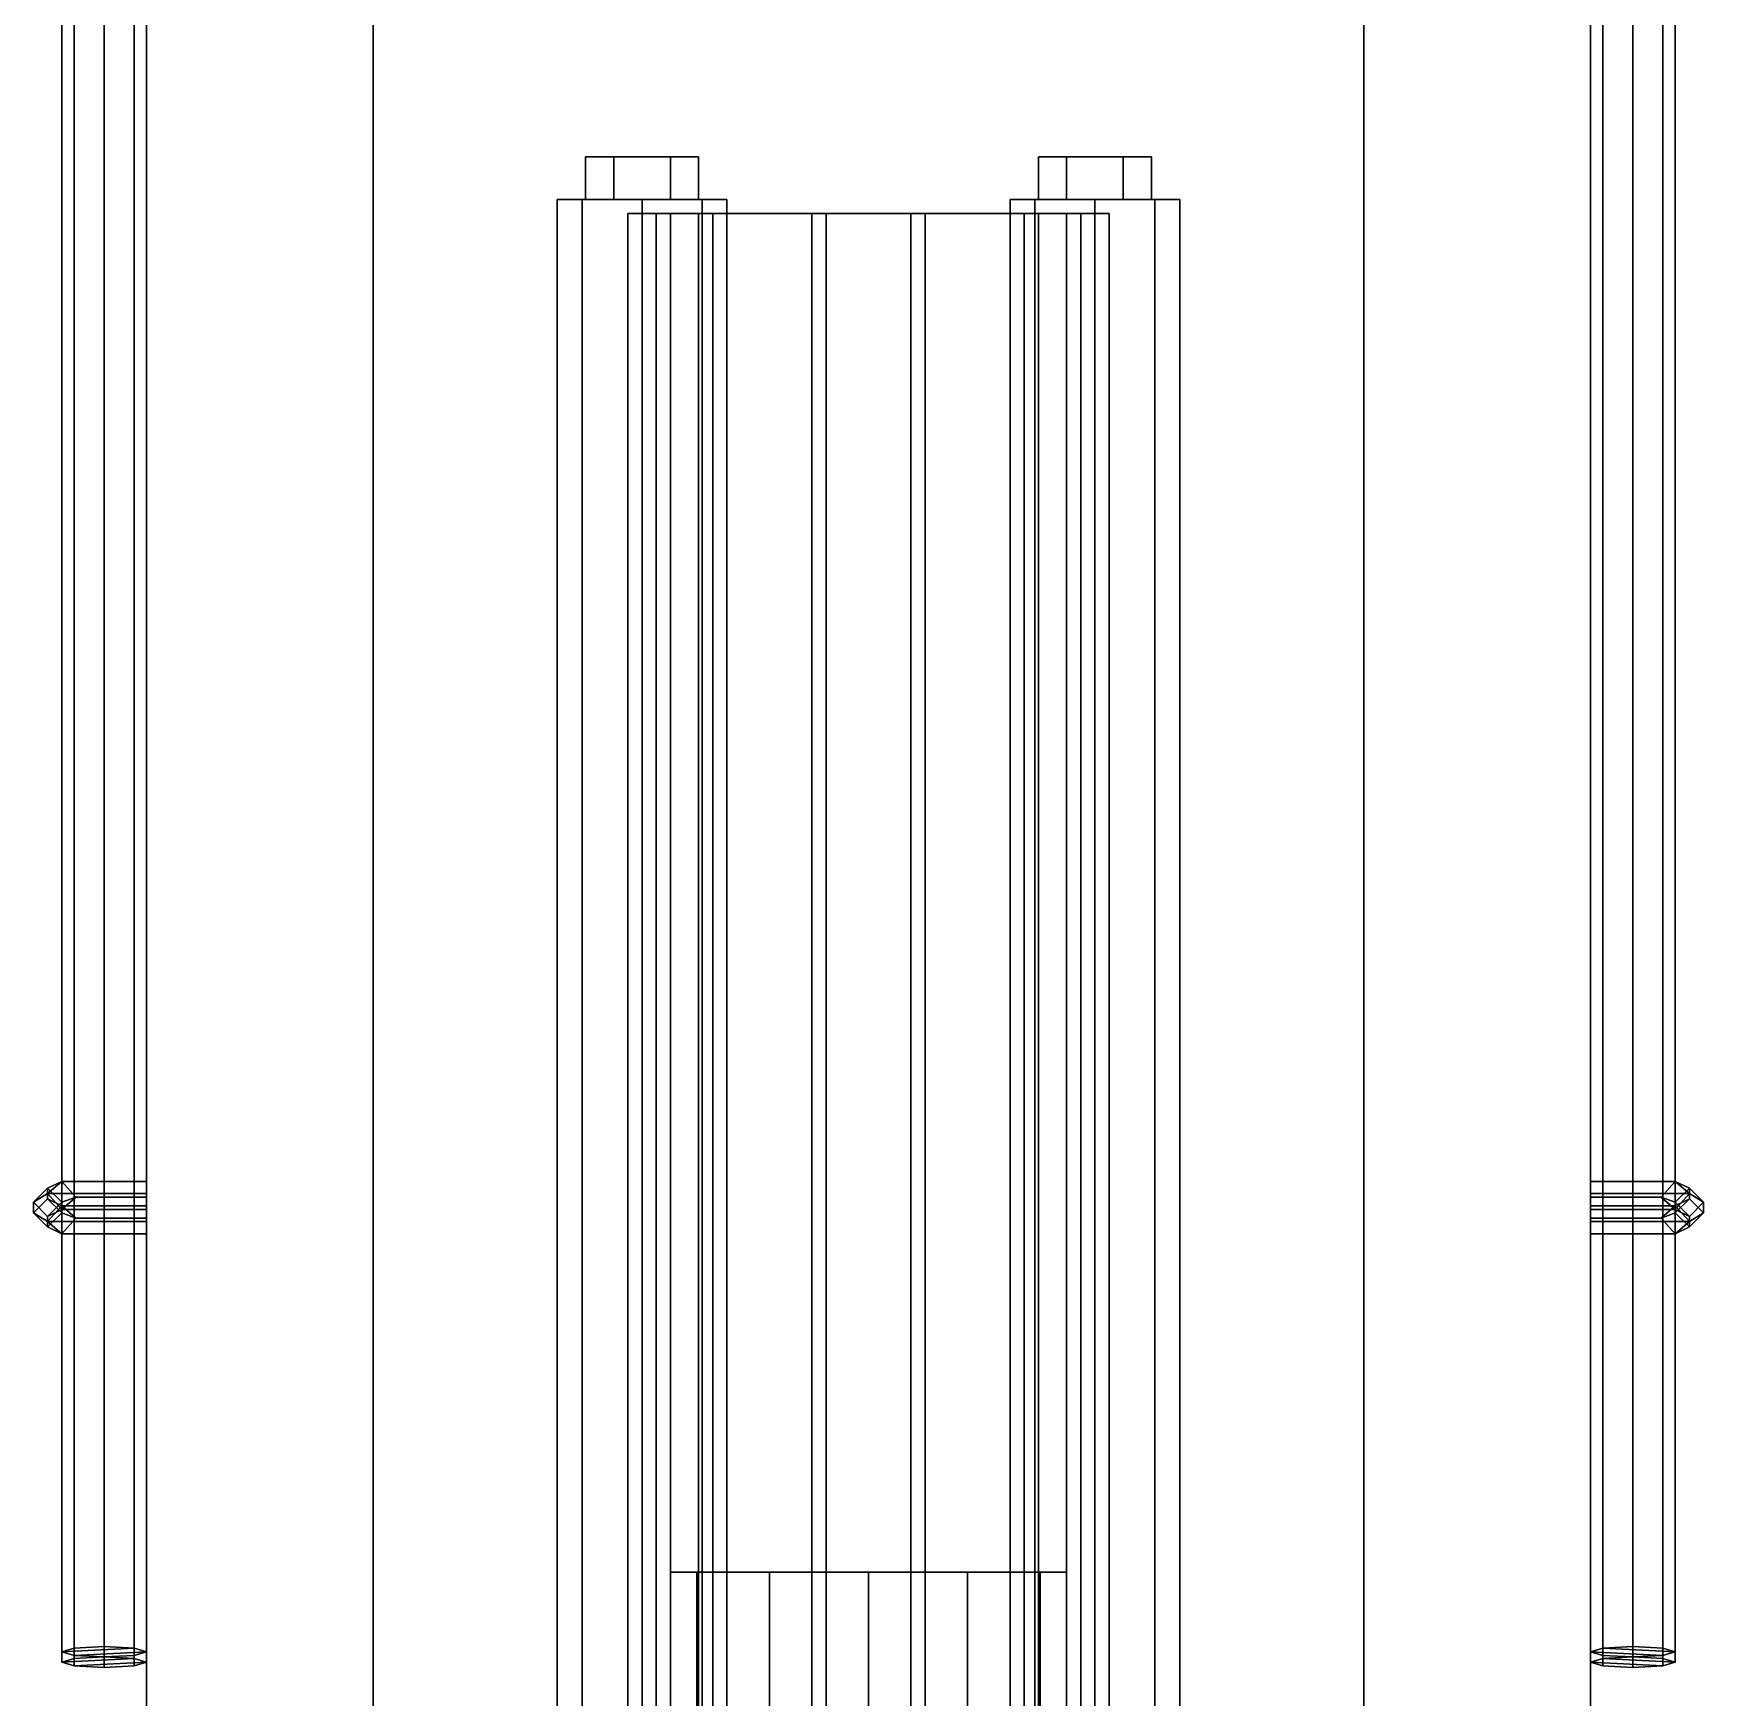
# Model space of a CAD drawing. Header units: millimetres. Extents: x -0.9 to 1, y -3.5 to 15.6.
# Drawn here: x -0.59 to 0.59, y 0.781 to 1.957 of the extents above; entities that cross this region are included whole.
import ezdxf

# ---------------------------------------------------------------- set-up
doc = ezdxf.new("R2010")
doc.units = ezdxf.units.MM
for name, color, linetype in [('gun', 1, 'Continuous'), ('sleeve', 5, 'Continuous'), ('trail', 3, 'Continuous'), ('trail2', 3, 'Continuous')]:
    doc.layers.add(name, color=color, linetype=linetype)

msp = doc.modelspace()

# ---------------------------------------------------------------- linework, layer by layer
at = {"layer": 'gun'}
for points in [[(-0.1212, 0.87, 1.31), (-0.14, 0.87, 1.24), (-0.14, 0.63, 1.24), (-0.1212, 0.63, 1.31)], [(-0.14, 0.87, 1.05), (-0.12, 0.87, 1), (-0.12, 0.63, 1), (-0.14, 0.63, 1.05)], [(-0.14, 0.87, 1.24), (-0.14, 0.87, 1.05), (-0.14, 0.63, 1.05), (-0.14, 0.63, 1.24)], [(-0.1212, 0.87, 1.31), (-0.12, 0.87, 1), (-0.14, 0.87, 1.05), (-0.14, 0.87, 1.24)], [(-0.07, 0.87, 1.3612), (-0.1212, 0.87, 1.31), (-0.1212, 0.63, 1.31), (-0.07, 0.63, 1.3612)], [(-0.07, 0.87, 1.3612), (-0.1, 0.87, 0.97), (-0.12, 0.87, 1), (-0.1212, 0.87, 1.31)], [(-0.12, 0.87, 1), (-0.1, 0.87, 0.97), (-0.1, 0.63, 0.97), (-0.12, 0.63, 1)], [(-0.1, 0.87, 0.97), (-0.04, 0.87, 0.95), (-0.04, 0.63, 0.95), (-0.1, 0.63, 0.97)], [(0, 0.87, 1.38), (-0.04, 0.87, 0.95), (-0.1, 0.87, 0.97), (-0.07, 0.87, 1.3612)], [(0, 0.87, 1.38), (-0.07, 0.87, 1.3612), (-0.07, 0.63, 1.3612), (0, 0.63, 1.38)], [(-0.04, 0.87, 0.95), (0.04, 0.87, 0.95), (0.04, 0.63, 0.95), (-0.04, 0.63, 0.95)], [(0, 0.87, 1.38), (0.04, 0.87, 0.95), (-0.04, 0.87, 0.95), (0, 0.87, 1.38)], [(0.07, 0.87, 1.3612), (0, 0.87, 1.38), (0, 0.63, 1.38), (0.07, 0.63, 1.3612)], [(0.07, 0.87, 1.3612), (0.1, 0.87, 0.97), (0.04, 0.87, 0.95), (0, 0.87, 1.38)], [(0.04, 0.87, 0.95), (0.1, 0.87, 0.97), (0.1, 0.63, 0.97), (0.04, 0.63, 0.95)], [(0.1212, 0.87, 1.31), (0.07, 0.87, 1.3612), (0.07, 0.63, 1.3612), (0.1212, 0.63, 1.31)], [(0.1212, 0.87, 1.31), (0.12, 0.87, 1), (0.1, 0.87, 0.97), (0.07, 0.87, 1.3612)], [(0.1, 0.87, 0.97), (0.12, 0.87, 1), (0.12, 0.63, 1), (0.1, 0.63, 0.97)], [(0.12, 0.87, 1), (0.14, 0.87, 1.05), (0.14, 0.63, 1.05), (0.12, 0.63, 1)], [(0.14, 0.87, 1.24), (0.14, 0.87, 1.05), (0.12, 0.87, 1), (0.1212, 0.87, 1.31)], [(0.14, 0.87, 1.24), (0.1212, 0.87, 1.31), (0.1212, 0.63, 1.31), (0.14, 0.63, 1.24)], [(0.14, 0.87, 1.05), (0.14, 0.87, 1.24), (0.14, 0.63, 1.24), (0.14, 0.63, 1.05)]]:
    msp.add_3dface(points, dxfattribs=at)
at = {"layer": 'sleeve'}
for points in [[(-0.18, 1.87, 0.9546), (-0.2, 1.87, 0.92), (-0.2, 1.84, 0.92), (-0.18, 1.84, 0.9546)], [(-0.2, 1.87, 0.92), (-0.18, 1.87, 0.8854), (-0.18, 1.84, 0.8854), (-0.2, 1.84, 0.92)], [(-0.12, 1.87, 0.92), (-0.2, 1.87, 0.92), (-0.18, 1.87, 0.9546), (-0.14, 1.87, 0.9546)], [(-0.14, 1.87, 0.8854), (-0.18, 1.87, 0.8854), (-0.2, 1.87, 0.92), (-0.12, 1.87, 0.92)], [(-0.14, 1.87, 0.9546), (-0.18, 1.87, 0.9546), (-0.18, 1.84, 0.9546), (-0.14, 1.84, 0.9546)], [(-0.18, 1.87, 0.8854), (-0.14, 1.87, 0.8854), (-0.14, 1.84, 0.8854), (-0.18, 1.84, 0.8854)], [(-0.12, 1.87, 0.92), (-0.14, 1.87, 0.9546), (-0.14, 1.84, 0.9546), (-0.12, 1.84, 0.92)], [(-0.14, 1.87, 0.8854), (-0.12, 1.87, 0.92), (-0.12, 1.84, 0.92), (-0.14, 1.84, 0.8854)], [(0.14, 1.87, 0.9546), (0.12, 1.87, 0.92), (0.12, 1.84, 0.92), (0.14, 1.84, 0.9546)], [(0.12, 1.87, 0.92), (0.14, 1.87, 0.8854), (0.14, 1.84, 0.8854), (0.12, 1.84, 0.92)], [(0.18, 1.87, 0.8854), (0.14, 1.87, 0.8854), (0.12, 1.87, 0.92), (0.2, 1.87, 0.92)], [(0.2, 1.87, 0.92), (0.12, 1.87, 0.92), (0.14, 1.87, 0.9546), (0.18, 1.87, 0.9546)], [(0.18, 1.87, 0.9546), (0.14, 1.87, 0.9546), (0.14, 1.84, 0.9546), (0.18, 1.84, 0.9546)], [(0.14, 1.87, 0.8854), (0.18, 1.87, 0.8854), (0.18, 1.84, 0.8854), (0.14, 1.84, 0.8854)], [(0.2, 1.87, 0.92), (0.18, 1.87, 0.9546), (0.18, 1.84, 0.9546), (0.2, 1.84, 0.92)], [(0.18, 1.87, 0.8854), (0.2, 1.87, 0.92), (0.2, 1.84, 0.92), (0.18, 1.84, 0.8854)], [(-0.2024, 1.84, 0.9624), (-0.22, 1.84, 0.92), (-0.22, 0.7, 0.92), (-0.2024, 0.7, 0.9624)], [(-0.22, 1.84, 0.92), (-0.2024, 1.84, 0.8776), (-0.2024, 0.7, 0.8776), (-0.22, 0.7, 0.92)], [(-0.18, 1.84, 0.9546), (-0.2, 1.84, 0.92), (-0.22, 1.84, 0.92), (-0.2024, 1.84, 0.9624)], [(-0.2, 1.84, 0.92), (-0.18, 1.84, 0.8854), (-0.2024, 1.84, 0.8776), (-0.22, 1.84, 0.92)], [(-0.16, 1.84, 0.98), (-0.2024, 1.84, 0.9624), (-0.2024, 0.7, 0.9624), (-0.16, 0.7, 0.98)], [(-0.2024, 1.84, 0.8776), (-0.16, 1.84, 0.86), (-0.16, 0.7, 0.86), (-0.2024, 0.7, 0.8776)], [(-0.18, 1.84, 0.9546), (-0.2024, 1.84, 0.9624), (-0.16, 1.84, 0.98)], [(-0.18, 1.84, 0.8854), (-0.16, 1.84, 0.86), (-0.2024, 1.84, 0.8776)], [(-0.14, 1.84, 0.9546), (-0.18, 1.84, 0.9546), (-0.16, 1.84, 0.98)], [(-0.18, 1.84, 0.8854), (-0.14, 1.84, 0.8854), (-0.16, 1.84, 0.86)], [(-0.17, 1.83, 1.15), (-0.17, 0.23, 1.15), (-0.14, 0.23, 1.15), (-0.14, 1.83, 1.15)], [(-0.15, 1.83, 1), (-0.15, -1.03, 1), (-0.17, -1.03, 1.05), (-0.17, 1.83, 1.05)], [(-0.17, 1.83, 1.05), (-0.17, -1.03, 1.05), (-0.17, -1.03, 1.15), (-0.17, 1.83, 1.15)], [(-0.17, 1.83, 1.15), (-0.14, 1.83, 1.15), (-0.14, 1.83, 1.05), (-0.17, 1.83, 1.05)], [(-0.17, 1.83, 1.05), (-0.14, 1.83, 1.05), (-0.12, 1.83, 1), (-0.15, 1.83, 1)], [(-0.1176, 1.84, 0.9624), (-0.16, 1.84, 0.98), (-0.16, 0.7, 0.98), (-0.1176, 0.7, 0.9624)], [(-0.16, 1.84, 0.86), (-0.1176, 1.84, 0.8776), (-0.1176, 0.7, 0.8776), (-0.16, 0.7, 0.86)], [(-0.14, 1.84, 0.9546), (-0.16, 1.84, 0.98), (-0.1176, 1.84, 0.9624)], [(-0.14, 1.84, 0.8854), (-0.1176, 1.84, 0.8776), (-0.16, 1.84, 0.86)], [(-0.11, 1.83, 0.94), (-0.11, 0.21, 0.94), (-0.15, 0.21, 1), (-0.15, 1.83, 1)], [(-0.15, 1.83, 1), (-0.12, 1.83, 1), (-0.1, 1.83, 0.97), (-0.11, 1.83, 0.94)], [(-0.12, 1.84, 0.92), (-0.14, 1.84, 0.9546), (-0.1176, 1.84, 0.9624), (-0.1, 1.84, 0.92)], [(-0.14, 1.84, 0.8854), (-0.12, 1.84, 0.92), (-0.1, 1.84, 0.92), (-0.1176, 1.84, 0.8776)], [(-0.14, 1.83, 1.15), (-0.14, 0.23, 1.15), (-0.14, 0.23, 1.05), (-0.14, 1.83, 1.05)], [(-0.14, 1.83, 1.05), (-0.14, 0.23, 1.05), (-0.12, 0.23, 1), (-0.12, 1.83, 1)], [(-0.12, 1.83, 1), (-0.12, 0.23, 1), (-0.1, 0.23, 0.97), (-0.1, 1.83, 0.97)], [(-0.1, 1.84, 0.92), (-0.1176, 1.84, 0.9624), (-0.1176, 0.7, 0.9624), (-0.1, 0.7, 0.92)], [(-0.1176, 1.84, 0.8776), (-0.1, 1.84, 0.92), (-0.1, 0.7, 0.92), (-0.1176, 0.7, 0.8776)], [(-0.03, 1.83, 0.92), (-0.03, 0.21, 0.92), (-0.11, 0.21, 0.94), (-0.11, 1.83, 0.94)], [(-0.11, 1.83, 0.94), (-0.1, 1.83, 0.97), (-0.04, 1.83, 0.95), (-0.03, 1.83, 0.92)], [(-0.1, 1.83, 0.97), (-0.1, 0.23, 0.97), (-0.04, 0.23, 0.95), (-0.04, 1.83, 0.95)], [(-0.04, 1.83, 0.95), (-0.04, 0.23, 0.95), (0.04, 0.23, 0.95), (0.04, 1.83, 0.95)], [(0.04, 1.83, 0.95), (0.03, 1.83, 0.92), (-0.03, 1.83, 0.92), (-0.04, 1.83, 0.95)], [(0.03, 1.83, 0.92), (0.03, 0.21, 0.92), (-0.03, 0.21, 0.92), (-0.03, 1.83, 0.92)], [(0.03, 0.21, 0.92), (0.03, 1.83, 0.92), (0.11, 1.83, 0.94), (0.11, 0.21, 0.94)], [(0.1, 1.83, 0.97), (0.11, 1.83, 0.94), (0.03, 1.83, 0.92), (0.04, 1.83, 0.95)], [(0.1, 0.23, 0.97), (0.1, 1.83, 0.97), (0.04, 1.83, 0.95), (0.04, 0.23, 0.95)], [(0.1176, 1.84, 0.9624), (0.1, 1.84, 0.92), (0.1, 0.7, 0.92), (0.1176, 0.7, 0.9624)], [(0.1, 1.84, 0.92), (0.1176, 1.84, 0.8776), (0.1176, 0.7, 0.8776), (0.1, 0.7, 0.92)], [(0.12, 1.84, 0.92), (0.14, 1.84, 0.8854), (0.1176, 1.84, 0.8776), (0.1, 1.84, 0.92)], [(0.14, 1.84, 0.9546), (0.12, 1.84, 0.92), (0.1, 1.84, 0.92), (0.1176, 1.84, 0.9624)], [(0.12, 0.23, 1), (0.12, 1.83, 1), (0.1, 1.83, 0.97), (0.1, 0.23, 0.97)], [(0.12, 1.83, 1), (0.15, 1.83, 1), (0.11, 1.83, 0.94), (0.1, 1.83, 0.97)], [(0.11, 0.21, 0.94), (0.11, 1.83, 0.94), (0.15, 1.83, 1), (0.15, 0.21, 1)], [(0.16, 1.84, 0.98), (0.1176, 1.84, 0.9624), (0.1176, 0.7, 0.9624), (0.16, 0.7, 0.98)], [(0.1176, 1.84, 0.8776), (0.16, 1.84, 0.86), (0.16, 0.7, 0.86), (0.1176, 0.7, 0.8776)], [(0.14, 1.84, 0.9546), (0.1176, 1.84, 0.9624), (0.16, 1.84, 0.98)], [(0.14, 1.84, 0.8854), (0.16, 1.84, 0.86), (0.1176, 1.84, 0.8776)], [(0.14, 0.23, 1.05), (0.14, 1.83, 1.05), (0.12, 1.83, 1), (0.12, 0.23, 1)], [(0.14, 1.83, 1.05), (0.17, 1.83, 1.05), (0.15, 1.83, 1), (0.12, 1.83, 1)], [(0.18, 1.84, 0.9546), (0.14, 1.84, 0.9546), (0.16, 1.84, 0.98)], [(0.14, 1.84, 0.8854), (0.18, 1.84, 0.8854), (0.16, 1.84, 0.86)], [(0.14, 0.23, 1.15), (0.14, 1.83, 1.15), (0.14, 1.83, 1.05), (0.14, 0.23, 1.05)], [(0.17, 0.23, 1.15), (0.17, 1.83, 1.15), (0.14, 1.83, 1.15), (0.14, 0.23, 1.15)], [(0.14, 1.83, 1.15), (0.17, 1.83, 1.15), (0.17, 1.83, 1.05), (0.14, 1.83, 1.05)], [(0.15, -1.03, 1), (0.15, 1.83, 1), (0.17, 1.83, 1.05), (0.17, -1.03, 1.05)], [(0.2024, 1.84, 0.9624), (0.16, 1.84, 0.98), (0.16, 0.7, 0.98), (0.2024, 0.7, 0.9624)], [(0.16, 1.84, 0.86), (0.2024, 1.84, 0.8776), (0.2024, 0.7, 0.8776), (0.16, 0.7, 0.86)], [(0.18, 1.84, 0.9546), (0.16, 1.84, 0.98), (0.2024, 1.84, 0.9624)], [(0.18, 1.84, 0.8854), (0.2024, 1.84, 0.8776), (0.16, 1.84, 0.86)], [(0.17, -1.03, 1.05), (0.17, 1.83, 1.05), (0.17, 1.83, 1.15), (0.17, -1.03, 1.15)], [(0.18, 1.84, 0.8854), (0.2, 1.84, 0.92), (0.22, 1.84, 0.92), (0.2024, 1.84, 0.8776)], [(0.2, 1.84, 0.92), (0.18, 1.84, 0.9546), (0.2024, 1.84, 0.9624), (0.22, 1.84, 0.92)], [(0.22, 1.84, 0.92), (0.2024, 1.84, 0.9624), (0.2024, 0.7, 0.9624), (0.22, 0.7, 0.92)], [(0.2024, 1.84, 0.8776), (0.22, 1.84, 0.92), (0.22, 0.7, 0.92), (0.2024, 0.7, 0.8776)]]:
    msp.add_3dface(points, dxfattribs=at)
at = {"layer": 'trail'}
for points in [[(0.35, 5.05, 0.03), (0.35, 0.18, 0.56), (0.35, 0.18, 0.79), (0.35, 5.05, 0.17)], [(0.51, 5.05, 0.03), (0.51, 0.18, 0.56), (0.35, 0.18, 0.56), (0.35, 5.05, 0.03)], [(0.35, 5.05, 0.17), (0.35, 0.18, 0.79), (0.51, 0.18, 0.79), (0.51, 5.05, 0.17)], [(0.51, 0.18, 0.79), (0.51, 0.18, 0.56), (0.51, 5.05, 0.03), (0.51, 5.05, 0.17)], [(0.5188, 3.7933, 0.3), (0.51, 3.7907, 0.279), (0.51, 0.8137, 0.6498), (0.5188, 0.8163, 0.6708)], [(0.51, 3.7907, 0.279), (0.5188, 3.7881, 0.2579), (0.5188, 0.8111, 0.6287), (0.51, 0.8137, 0.6498)], [(0.54, 3.7944, 0.3087), (0.5188, 3.7933, 0.3), (0.5188, 0.8163, 0.6708), (0.54, 0.8174, 0.6795)], [(0.5188, 3.7881, 0.2579), (0.54, 3.787, 0.2492), (0.54, 0.81, 0.62), (0.5188, 0.8111, 0.6287)], [(0.5612, 3.7933, 0.3), (0.54, 3.7944, 0.3087), (0.54, 0.8174, 0.6795), (0.5612, 0.8163, 0.6708)], [(0.54, 3.787, 0.2492), (0.5612, 3.7881, 0.2579), (0.5612, 0.8111, 0.6287), (0.54, 0.81, 0.62)], [(0.57, 3.7907, 0.279), (0.5612, 3.7933, 0.3), (0.5612, 0.8163, 0.6708), (0.57, 0.8137, 0.6498)], [(0.5612, 3.7881, 0.2579), (0.57, 3.7907, 0.279), (0.57, 0.8137, 0.6498), (0.5612, 0.8111, 0.6287)], [(0.5188, 3.7859, 0.2405), (0.51, 3.7833, 0.2194), (0.51, 0.8063, 0.5902), (0.5188, 0.8089, 0.6113)], [(0.51, 3.7833, 0.2194), (0.5188, 3.7807, 0.1984), (0.5188, 0.8037, 0.5692), (0.51, 0.8063, 0.5902)], [(0.54, 3.787, 0.2492), (0.5188, 3.7859, 0.2405), (0.5188, 0.8089, 0.6113), (0.54, 0.81, 0.62)], [(0.5188, 3.7807, 0.1984), (0.54, 3.7796, 0.1897), (0.54, 0.8026, 0.5605), (0.5188, 0.8037, 0.5692)], [(0.5612, 3.7859, 0.2405), (0.54, 3.787, 0.2492), (0.54, 0.81, 0.62), (0.5612, 0.8089, 0.6113)], [(0.54, 3.7796, 0.1897), (0.5612, 3.7807, 0.1984), (0.5612, 0.8037, 0.5692), (0.54, 0.8026, 0.5605)], [(0.57, 3.7833, 0.2194), (0.5612, 3.7859, 0.2405), (0.5612, 0.8089, 0.6113), (0.57, 0.8063, 0.5902)], [(0.5612, 3.7807, 0.1984), (0.57, 3.7833, 0.2194), (0.57, 0.8063, 0.5902), (0.5612, 0.8037, 0.5692)], [(0.58, 1.1374, 0.6598), (0.57, 1.1461, 0.6487), (0.51, 1.1461, 0.6487), (0.51, 1.1374, 0.6598)], [(0.57, 1.1461, 0.6487), (0.56, 1.135, 0.64), (0.51, 1.135, 0.64), (0.51, 1.1461, 0.6487)], [(0.56, 1.135, 0.64), (0.57, 1.1461, 0.6487), (0.58, 1.1412, 0.609), (0.57, 1.1313, 0.6102)], [(0.57, 1.1461, 0.6487), (0.58, 1.1374, 0.6598), (0.59, 1.1313, 0.6102), (0.58, 1.1412, 0.609)], [(0.57, 1.1263, 0.6511), (0.58, 1.1374, 0.6598), (0.51, 1.1374, 0.6598), (0.51, 1.1263, 0.6511)], [(0.56, 1.135, 0.64), (0.57, 1.1263, 0.6511), (0.51, 1.1263, 0.6511), (0.51, 1.135, 0.64)], [(0.57, 1.1263, 0.6511), (0.56, 1.135, 0.64), (0.57, 1.1313, 0.6102), (0.58, 1.1213, 0.6115)], [(0.57, 1.1288, 0.5097), (0.56, 1.1201, 0.5209), (0.57, 1.1238, 0.5507), (0.58, 1.1338, 0.5494)], [(0.57, 1.1313, 0.6102), (0.58, 1.1412, 0.609), (0.58, 1.1338, 0.5494), (0.57, 1.1238, 0.5507)], [(0.58, 1.1374, 0.6598), (0.57, 1.1263, 0.6511), (0.58, 1.1213, 0.6115), (0.59, 1.1313, 0.6102)], [(0.58, 1.1177, 0.5011), (0.57, 1.1288, 0.5097), (0.58, 1.1338, 0.5494), (0.59, 1.1238, 0.5507)], [(0.58, 1.1412, 0.609), (0.59, 1.1313, 0.6102), (0.59, 1.1238, 0.5507), (0.58, 1.1338, 0.5494)], [(0.57, 1.1288, 0.5097), (0.58, 1.1177, 0.5011), (0.51, 1.1177, 0.5011), (0.51, 1.1288, 0.5097)], [(0.56, 1.1201, 0.5209), (0.57, 1.1288, 0.5097), (0.51, 1.1288, 0.5097), (0.51, 1.1201, 0.5209)], [(0.56, 1.1201, 0.5209), (0.57, 1.109, 0.5122), (0.58, 1.1139, 0.5519), (0.57, 1.1238, 0.5507)], [(0.58, 1.1213, 0.6115), (0.57, 1.1313, 0.6102), (0.57, 1.1238, 0.5507), (0.58, 1.1139, 0.5519)], [(0.57, 1.109, 0.5122), (0.58, 1.1177, 0.5011), (0.59, 1.1238, 0.5507), (0.58, 1.1139, 0.5519)], [(0.59, 1.1313, 0.6102), (0.58, 1.1213, 0.6115), (0.58, 1.1139, 0.5519), (0.59, 1.1238, 0.5507)], [(0.57, 1.109, 0.5122), (0.56, 1.1201, 0.5209), (0.51, 1.1201, 0.5209), (0.51, 1.109, 0.5122)], [(0.58, 1.1177, 0.5011), (0.57, 1.109, 0.5122), (0.51, 1.109, 0.5122), (0.51, 1.1177, 0.5011)], [(0.5612, 0.8111, 0.6287), (0.57, 0.8137, 0.6498), (0.5188, 0.8163, 0.6708), (0.51, 0.8137, 0.6498)], [(0.57, 0.8137, 0.6498), (0.5612, 0.8163, 0.6708), (0.54, 0.8174, 0.6795), (0.5188, 0.8163, 0.6708)], [(0.54, 0.81, 0.62), (0.5612, 0.8111, 0.6287), (0.51, 0.8137, 0.6498), (0.5188, 0.8111, 0.6287)], [(0.5612, 0.8037, 0.5692), (0.57, 0.8063, 0.5902), (0.5188, 0.8089, 0.6113), (0.51, 0.8063, 0.5902)], [(0.54, 0.8026, 0.5605), (0.5612, 0.8037, 0.5692), (0.51, 0.8063, 0.5902), (0.5188, 0.8037, 0.5692)], [(0.57, 0.8063, 0.5902), (0.5612, 0.8089, 0.6113), (0.54, 0.81, 0.62), (0.5188, 0.8089, 0.6113)]]:
    msp.add_3dface(points, dxfattribs=at)
at = {"layer": 'trail2'}
for points in [[(-0.35, 5.05, 0.17), (-0.35, 0.18, 0.79), (-0.51, 0.18, 0.79), (-0.51, 5.05, 0.17)], [(-0.51, 5.05, 0.03), (-0.51, 0.18, 0.56), (-0.35, 0.18, 0.56), (-0.35, 5.05, 0.03)], [(-0.51, 0.18, 0.79), (-0.51, 0.18, 0.56), (-0.51, 5.05, 0.03), (-0.51, 5.05, 0.17)], [(-0.35, 5.05, 0.03), (-0.35, 0.18, 0.56), (-0.35, 0.18, 0.79), (-0.35, 5.05, 0.17)], [(-0.57, 3.7907, 0.279), (-0.5612, 3.7933, 0.3), (-0.5612, 0.8163, 0.6708), (-0.57, 0.8137, 0.6498)], [(-0.5612, 3.7881, 0.2579), (-0.57, 3.7907, 0.279), (-0.57, 0.8137, 0.6498), (-0.5612, 0.8111, 0.6287)], [(-0.5612, 3.7933, 0.3), (-0.54, 3.7944, 0.3087), (-0.54, 0.8174, 0.6795), (-0.5612, 0.8163, 0.6708)], [(-0.54, 3.787, 0.2492), (-0.5612, 3.7881, 0.2579), (-0.5612, 0.8111, 0.6287), (-0.54, 0.81, 0.62)], [(-0.54, 3.7944, 0.3087), (-0.5188, 3.7933, 0.3), (-0.5188, 0.8163, 0.6708), (-0.54, 0.8174, 0.6795)], [(-0.5188, 3.7881, 0.2579), (-0.54, 3.787, 0.2492), (-0.54, 0.81, 0.62), (-0.5188, 0.8111, 0.6287)], [(-0.5188, 3.7933, 0.3), (-0.51, 3.7907, 0.279), (-0.51, 0.8137, 0.6498), (-0.5188, 0.8163, 0.6708)], [(-0.51, 3.7907, 0.279), (-0.5188, 3.7881, 0.2579), (-0.5188, 0.8111, 0.6287), (-0.51, 0.8137, 0.6498)], [(-0.57, 3.7833, 0.2194), (-0.5612, 3.7859, 0.2405), (-0.5612, 0.8089, 0.6113), (-0.57, 0.8063, 0.5902)], [(-0.5612, 3.7807, 0.1984), (-0.57, 3.7833, 0.2194), (-0.57, 0.8063, 0.5902), (-0.5612, 0.8037, 0.5692)], [(-0.5612, 3.7859, 0.2405), (-0.54, 3.787, 0.2492), (-0.54, 0.81, 0.62), (-0.5612, 0.8089, 0.6113)], [(-0.54, 3.7796, 0.1897), (-0.5612, 3.7807, 0.1984), (-0.5612, 0.8037, 0.5692), (-0.54, 0.8026, 0.5605)], [(-0.54, 3.787, 0.2492), (-0.5188, 3.7859, 0.2405), (-0.5188, 0.8089, 0.6113), (-0.54, 0.81, 0.62)], [(-0.5188, 3.7807, 0.1984), (-0.54, 3.7796, 0.1897), (-0.54, 0.8026, 0.5605), (-0.5188, 0.8037, 0.5692)], [(-0.5188, 3.7859, 0.2405), (-0.51, 3.7833, 0.2194), (-0.51, 0.8063, 0.5902), (-0.5188, 0.8089, 0.6113)], [(-0.51, 3.7833, 0.2194), (-0.5188, 3.7807, 0.1984), (-0.5188, 0.8037, 0.5692), (-0.51, 0.8063, 0.5902)], [(-0.57, 1.1461, 0.6487), (-0.58, 1.1374, 0.6598), (-0.59, 1.1313, 0.6102), (-0.58, 1.1412, 0.609)], [(-0.56, 1.135, 0.64), (-0.57, 1.1461, 0.6487), (-0.58, 1.1412, 0.609), (-0.57, 1.1313, 0.6102)], [(-0.58, 1.1374, 0.6598), (-0.57, 1.1461, 0.6487), (-0.51, 1.1461, 0.6487), (-0.51, 1.1374, 0.6598)], [(-0.57, 1.1461, 0.6487), (-0.56, 1.135, 0.64), (-0.51, 1.135, 0.64), (-0.51, 1.1461, 0.6487)], [(-0.58, 1.1412, 0.609), (-0.59, 1.1313, 0.6102), (-0.59, 1.1238, 0.5507), (-0.58, 1.1338, 0.5494)], [(-0.58, 1.1374, 0.6598), (-0.57, 1.1263, 0.6511), (-0.58, 1.1213, 0.6115), (-0.59, 1.1313, 0.6102)], [(-0.58, 1.1177, 0.5011), (-0.57, 1.1288, 0.5097), (-0.58, 1.1338, 0.5494), (-0.59, 1.1238, 0.5507)], [(-0.57, 1.1313, 0.6102), (-0.58, 1.1412, 0.609), (-0.58, 1.1338, 0.5494), (-0.57, 1.1238, 0.5507)], [(-0.57, 1.1263, 0.6511), (-0.58, 1.1374, 0.6598), (-0.51, 1.1374, 0.6598), (-0.51, 1.1263, 0.6511)], [(-0.57, 1.1263, 0.6511), (-0.56, 1.135, 0.64), (-0.57, 1.1313, 0.6102), (-0.58, 1.1213, 0.6115)], [(-0.57, 1.1288, 0.5097), (-0.56, 1.1201, 0.5209), (-0.57, 1.1238, 0.5507), (-0.58, 1.1338, 0.5494)], [(-0.56, 1.135, 0.64), (-0.57, 1.1263, 0.6511), (-0.51, 1.1263, 0.6511), (-0.51, 1.135, 0.64)], [(-0.59, 1.1313, 0.6102), (-0.58, 1.1213, 0.6115), (-0.58, 1.1139, 0.5519), (-0.59, 1.1238, 0.5507)], [(-0.57, 1.109, 0.5122), (-0.58, 1.1177, 0.5011), (-0.59, 1.1238, 0.5507), (-0.58, 1.1139, 0.5519)], [(-0.58, 1.1213, 0.6115), (-0.57, 1.1313, 0.6102), (-0.57, 1.1238, 0.5507), (-0.58, 1.1139, 0.5519)], [(-0.57, 1.1288, 0.5097), (-0.58, 1.1177, 0.5011), (-0.51, 1.1177, 0.5011), (-0.51, 1.1288, 0.5097)], [(-0.56, 1.1201, 0.5209), (-0.57, 1.109, 0.5122), (-0.58, 1.1139, 0.5519), (-0.57, 1.1238, 0.5507)], [(-0.56, 1.1201, 0.5209), (-0.57, 1.1288, 0.5097), (-0.51, 1.1288, 0.5097), (-0.51, 1.1201, 0.5209)], [(-0.58, 1.1177, 0.5011), (-0.57, 1.109, 0.5122), (-0.51, 1.109, 0.5122), (-0.51, 1.1177, 0.5011)], [(-0.57, 1.109, 0.5122), (-0.56, 1.1201, 0.5209), (-0.51, 1.1201, 0.5209), (-0.51, 1.109, 0.5122)], [(-0.57, 0.8137, 0.6498), (-0.5612, 0.8163, 0.6708), (-0.54, 0.8174, 0.6795), (-0.5188, 0.8163, 0.6708)], [(-0.5612, 0.8111, 0.6287), (-0.57, 0.8137, 0.6498), (-0.5188, 0.8163, 0.6708), (-0.51, 0.8137, 0.6498)], [(-0.57, 0.8063, 0.5902), (-0.5612, 0.8089, 0.6113), (-0.54, 0.81, 0.62), (-0.5188, 0.8089, 0.6113)], [(-0.5612, 0.8037, 0.5692), (-0.57, 0.8063, 0.5902), (-0.5188, 0.8089, 0.6113), (-0.51, 0.8063, 0.5902)], [(-0.54, 0.81, 0.62), (-0.5612, 0.8111, 0.6287), (-0.51, 0.8137, 0.6498), (-0.5188, 0.8111, 0.6287)], [(-0.54, 0.8026, 0.5605), (-0.5612, 0.8037, 0.5692), (-0.51, 0.8063, 0.5902), (-0.5188, 0.8037, 0.5692)]]:
    msp.add_3dface(points, dxfattribs=at)

doc.saveas('drawing.dxf')
